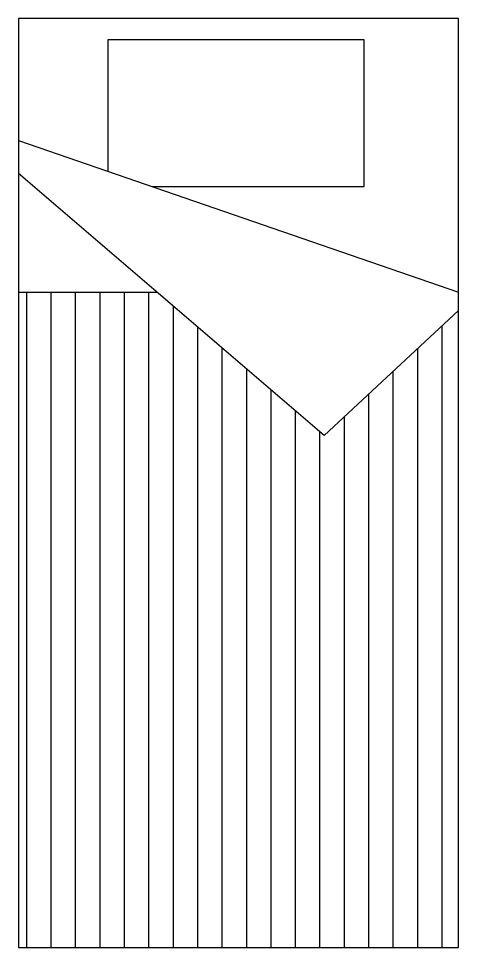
# Model space of a CAD drawing. Extents: x 4944 to 5844, y 710 to 2610.
import ezdxf

# ---------------------------------------------------------------- set-up
doc = ezdxf.new("R2010")
doc.units = 0
doc.header["$MEASUREMENT"] = 0
doc.layers.get('0').update_dxf_attribs({"linetype": 'CONTINUOUS'})

# ---------------------------------------------------------------- blocks, each defined once
blk = doc.blocks.new('A$C59A8715C')
for p, q in [((0, 1650.3), (900, 1340.7)), ((625.1, 1047.1), (0, 1583.1)), ((0, 1340.7), (282.7, 1340.7)), ((16.7, 0), (16.7, 1340.7)), ((66.7, 0), (66.7, 1340.7)), ((116.7, 0), (116.7, 1340.7)), ((166.7, 0), (166.7, 1340.7)), ((216.7, 0), (216.7, 1340.7)), ((266.7, 0), (266.7, 1340.7)), ((316.7, 0), (316.7, 1311.5)), ((900, 1303.1), (625.1, 1047.1)), ((366.7, 0), (366.7, 1268.7)), ((866.7, 0), (866.7, 1272.1)), ((416.7, 0), (416.7, 1225.8)), ((816.7, 0), (816.7, 1225.6)), ((466.7, 0), (466.7, 1182.9)), ((766.7, 0), (766.7, 1179)), ((516.7, 0), (516.7, 1140)), ((716.7, 0), (716.7, 1132.4)), ((566.7, 0), (566.7, 1097.1)), ((666.7, 0), (666.7, 1085.9)), ((616.7, 0), (616.7, 1054.3))]:
    blk.add_line(p, q)
blk.add_lwpolyline([(900, 0), (900, 1900), (0, 1900), (0, 0)], close=True)
blk.add_lwpolyline([(273, 1556.4), (706.8, 1556.4), (706.8, 1856.4), (182.6, 1856.4), (182.6, 1587.5)])

msp = doc.modelspace()

# ---------------------------------------------------------------- block references
msp.add_blockref('A$C59A8715C', (4944.2, 709.5))

doc.saveas('drawing.dxf')
